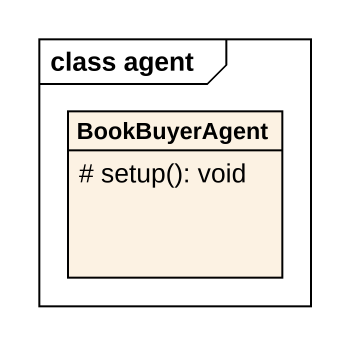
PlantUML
@startuml
mainframe class agent
hide circle
hide empty members
skinparam classAttributeIconSize 0
class BookBuyerAgent {
  # setup(): void
}
@enduml
